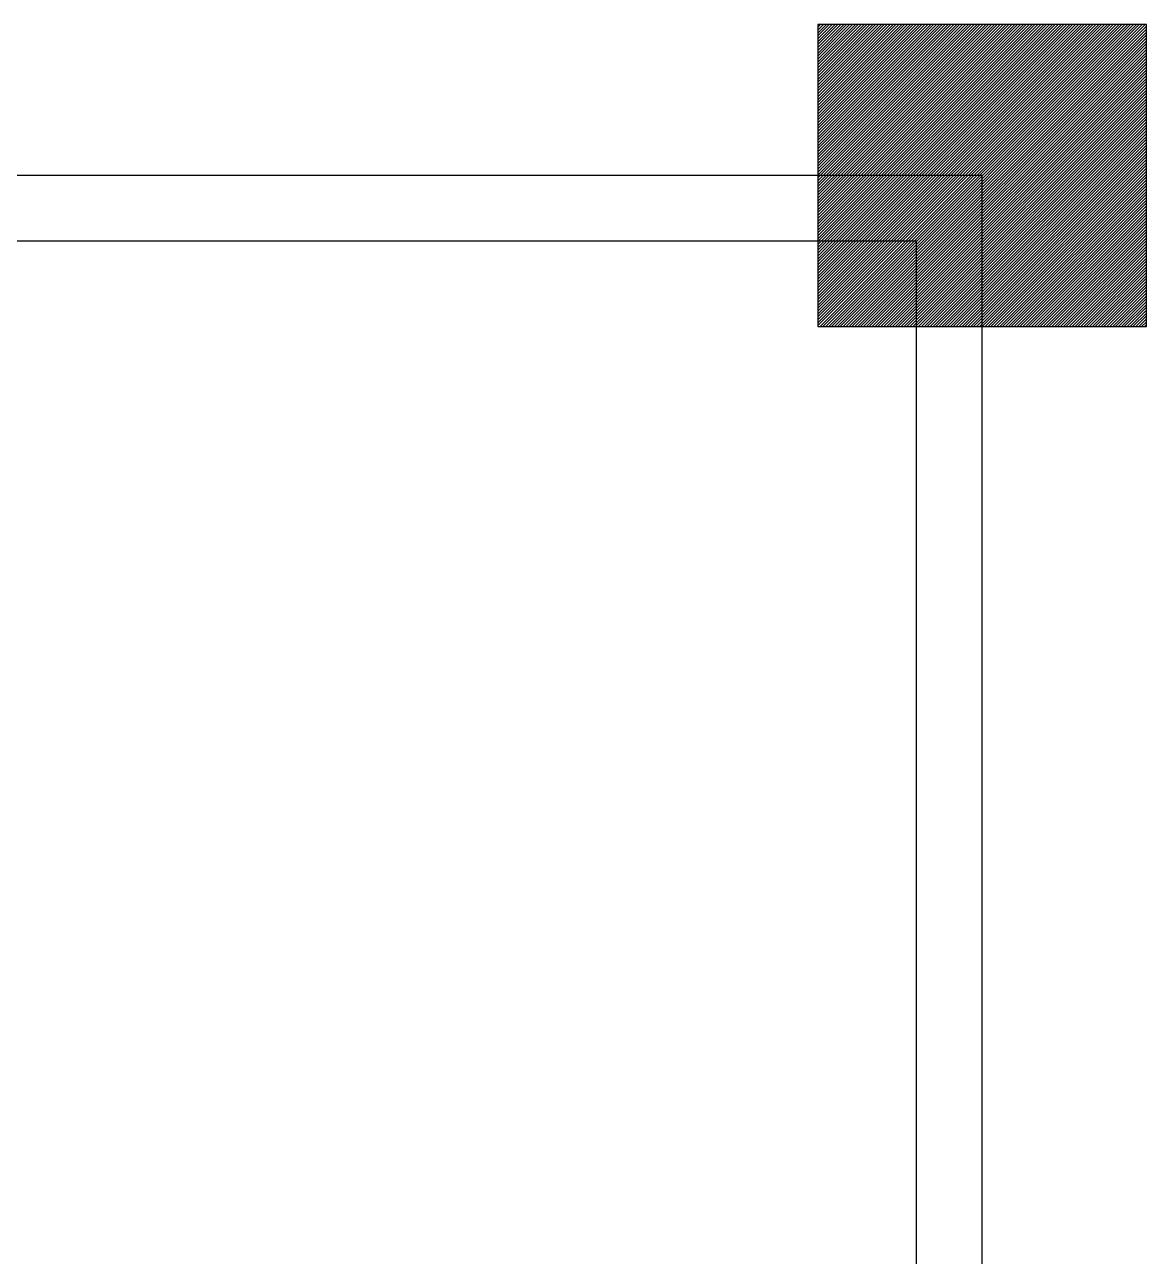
# Model space of a CAD drawing. Header units: inches. Extents: x 6 to 322, y 14 to 629.
# Drawn here: x 253.1 to 321.6, y 553.7 to 628.9 of the extents above; entities that cross this region are included whole.
import ezdxf

# ---------------------------------------------------------------- set-up
doc = ezdxf.new("R2010")
doc.units = ezdxf.units.IN
doc.header["$MEASUREMENT"] = 0
doc.linetypes.add('ACAD_ISO02W100', pattern=[15, 12, -3])

msp = doc.modelspace()

# ---------------------------------------------------------------- hatches: boundary and pattern name
at = {"linetype": 'ACAD_ISO02W100'}
h = msp.add_hatch(dxfattribs=at)
h.set_pattern_fill('ANSI31', color=6)
h.paths.add_polyline_path([(11.543, 252.899), (5.525, 252.899), (5.525, 234.481), (11.543, 234.481)])
h.paths.add_polyline_path([(15.543, 252.899), (11.543, 252.899), (11.543, 234.481), (15.543, 234.481)])
h.paths.add_polyline_path([(25.561, 252.899), (15.543, 252.899), (15.543, 243.69), (25.561, 243.69)])
h.paths.add_polyline_path([(25.561, 239.69), (15.543, 239.69), (15.543, 234.481), (25.561, 234.481)])
h.paths.add_polyline_path([(25.561, 243.69), (15.543, 243.69), (15.543, 239.69), (25.561, 239.69)])
h.paths.add_polyline_path([(166.061, 248.899), (156.043, 248.899), (156.043, 239.69), (146.025, 239.69), (146.025, 230.481), (166.061, 230.481)])
h.paths.add_polyline_path([(156.043, 248.899), (152.043, 248.899), (152.043, 243.69), (156.043, 243.69)], flags=17)
h.paths.add_polyline_path([(152.043, 248.899), (146.025, 248.899), (146.025, 243.69), (152.043, 243.69)], flags=17)
h.paths.add_polyline_path([(307.543, 239.69), (297.525, 239.69), (297.525, 230.481), (307.543, 230.481)])
h.paths.add_polyline_path([(307.543, 248.899), (297.525, 248.899), (297.525, 243.69), (307.543, 243.69)])
h.paths.add_polyline_path([(311.543, 248.899), (307.543, 248.899), (307.543, 230.481), (311.543, 230.481)])
h.paths.add_polyline_path([(317.561, 248.899), (311.543, 248.899), (311.543, 230.481), (317.561, 230.481)])
h.paths.add_polyline_path([(11.543, 384.899), (5.525, 384.899), (5.525, 366.481), (11.543, 366.481)])
h.paths.add_polyline_path([(25.561, 375.69), (15.543, 375.69), (15.543, 366.481), (25.561, 366.481)])
h.paths.add_polyline_path([(25.561, 379.69), (15.543, 379.69), (15.543, 375.69), (25.561, 375.69)])
h.paths.add_polyline_path([(25.561, 384.899), (15.543, 384.899), (15.543, 379.69), (25.561, 379.69)])
h.paths.add_polyline_path([(15.543, 375.69), (15.543, 384.899), (11.543, 384.899), (11.543, 366.481), (15.543, 366.481)])
h.paths.add_polyline_path([(160.061, 388.899), (156.043, 388.899), (156.043, 379.69), (156.043, 370.481), (160.061, 370.481)])
h.paths.add_polyline_path([(156.043, 379.69), (140.025, 379.69), (140.025, 375.69), (152.043, 375.69), (152.043, 370.481), (156.043, 370.481)])
h.paths.add_polyline_path([(152.043, 375.69), (140.025, 375.69), (140.025, 370.481), (152.043, 370.481)], flags=17)
h.paths.add_polyline_path([(150.043, 388.899), (144.043, 388.899), (144.043, 379.69), (150.043, 379.69)])
h.paths.add_polyline_path([(144.043, 388.899), (140.025, 388.899), (140.025, 379.69), (144.043, 379.69)])
h.paths.add_polyline_path([(156.043, 388.899), (150.043, 388.899), (150.043, 379.69), (156.043, 379.69)])
h.paths.add_polyline_path([(317.561, 470.899), (311.543, 470.899), (311.543, 452.481), (317.561, 452.481)])
h.paths.add_polyline_path([(311.543, 470.899), (307.543, 470.899), (307.543, 452.481), (311.543, 452.481)])
h.paths.add_polyline_path([(307.543, 461.69), (297.525, 461.69), (297.525, 452.481), (307.543, 452.481)])
h.paths.add_polyline_path([(307.543, 470.899), (297.527, 470.899), (297.525, 465.69), (307.543, 465.69)])
h.paths.add_polyline_path([(307.543, 465.69), (297.525, 465.69), (297.525, 461.69), (307.543, 461.69)])
h.paths.add_polyline_path([(203.561, 461.69), (189.543, 461.69), (189.543, 470.899), (183.525, 470.899), (183.525, 452.481), (203.561, 452.481)])
h.paths.add_polyline_path([(203.561, 470.899), (193.543, 470.899), (193.543, 465.69), (203.561, 465.69)], flags=17)
h.paths.add_polyline_path([(193.543, 470.899), (189.543, 470.899), (189.543, 465.69), (193.543, 465.69)], flags=17)
h.paths.add_polyline_path([(193.543, 465.69), (189.543, 465.69), (189.543, 461.69), (193.543, 461.69)], flags=17)
h.paths.add_polyline_path([(203.561, 465.69), (193.543, 465.69), (193.543, 461.69), (203.561, 461.69)], flags=17)
h.paths.add_polyline_path([(11.543, 470.899), (5.525, 470.899), (5.525, 452.481), (11.543, 452.481)])
h.paths.add_polyline_path([(15.543, 470.899), (11.543, 470.899), (11.543, 452.481), (15.543, 452.481)])
h.paths.add_polyline_path([(25.561, 470.899), (15.543, 470.899), (15.543, 465.69), (25.561, 465.69)])
h.paths.add_polyline_path([(25.561, 465.69), (15.543, 465.69), (15.543, 461.69), (25.561, 461.69)])
h.paths.add_polyline_path([(25.561, 461.69), (15.543, 461.69), (15.543, 452.481), (25.561, 452.481)])
h.paths.add_polyline_path([(189.543, 615.69), (180.727, 615.69), (180.727, 607.941), (189.543, 607.941)])
h.paths.add_polyline_path([(200.764, 619.69), (180.727, 619.69), (180.727, 615.69), (189.543, 615.69), (200.764, 615.69)])
h.paths.add_polyline_path([(200.764, 626.359), (180.727, 626.359), (180.727, 619.69), (200.764, 619.69)])
h.paths.add_polyline_path([(193.543, 615.69), (189.543, 615.69), (189.543, 607.941), (193.543, 607.941)])
h.paths.add_polyline_path([(193.543, 615.69), (193.543, 607.941), (200.764, 607.941), (200.764, 608.469)])
h.paths.add_polyline_path([(200.764, 615.69), (193.543, 615.69), (200.764, 608.469)])
h.paths.add_polyline_path([(321.561, 628.899), (301.525, 628.899), (301.525, 619.69), (311.543, 619.69), (311.543, 610.481), (321.561, 610.481)])
h.paths.add_polyline_path([(311.543, 619.69), (301.525, 619.69), (301.525, 615.69), (307.543, 615.69), (307.543, 610.481), (311.543, 610.481)], flags=17)
h.paths.add_polyline_path([(307.543, 615.69), (301.525, 615.69), (301.525, 610.481), (307.543, 610.481)], flags=17)
h.paths.add_polyline_path([(25.561, 19.69), (11.543, 19.69), (11.543, 32.899), (5.525, 32.899), (5.525, 14.481), (25.561, 14.481)])
h.paths.add_polyline_path([(25.561, 23.69), (15.543, 23.69), (15.543, 32.899), (11.543, 32.899), (11.543, 19.69), (25.561, 19.69)], flags=17)
h.paths.add_polyline_path([(25.561, 32.899), (15.543, 32.899), (15.543, 23.69), (25.561, 23.69)], flags=16)
h.paths.add_polyline_path([(171.561, 19.69), (151.525, 19.69), (151.525, 14.481), (171.561, 14.481)])
h.paths.add_polyline_path([(171.561, 23.69), (151.525, 23.69), (151.525, 19.69), (171.561, 19.69)])
h.paths.add_polyline_path([(171.561, 32.899), (151.525, 32.899), (151.525, 23.69), (171.561, 23.69)])
h.paths.add_polyline_path([(307.543, 32.899), (297.525, 32.899), (297.525, 23.69), (307.543, 23.69)], flags=17)
h.paths.add_polyline_path([(317.561, 32.899), (311.543, 32.899), (311.543, 19.69), (297.525, 19.69), (297.525, 14.481), (317.561, 14.481)])
h.paths.add_polyline_path([(311.543, 32.899), (307.543, 32.899), (307.543, 23.69), (297.525, 23.69), (297.525, 19.69), (311.543, 19.69)])
h.paths.add_polyline_path([(307.543, 240.891), (297.525, 240.891), (297.525, 239.69), (307.543, 239.69)])

# ---------------------------------------------------------------- linework, layer by layer
for p, q in [((307.543, 615.69), (15.543, 615.69)), ((307.543, 23.69), (307.543, 615.69))]:
    msp.add_line(p, q)
for points in [[(301.525, 610.481), (321.561, 610.481), (321.561, 628.899), (301.525, 628.899)], [(11.543, 19.69), (311.543, 19.69), (311.543, 619.69), (11.543, 619.69)]]:
    msp.add_lwpolyline(points, close=True)

doc.saveas('drawing.dxf')
